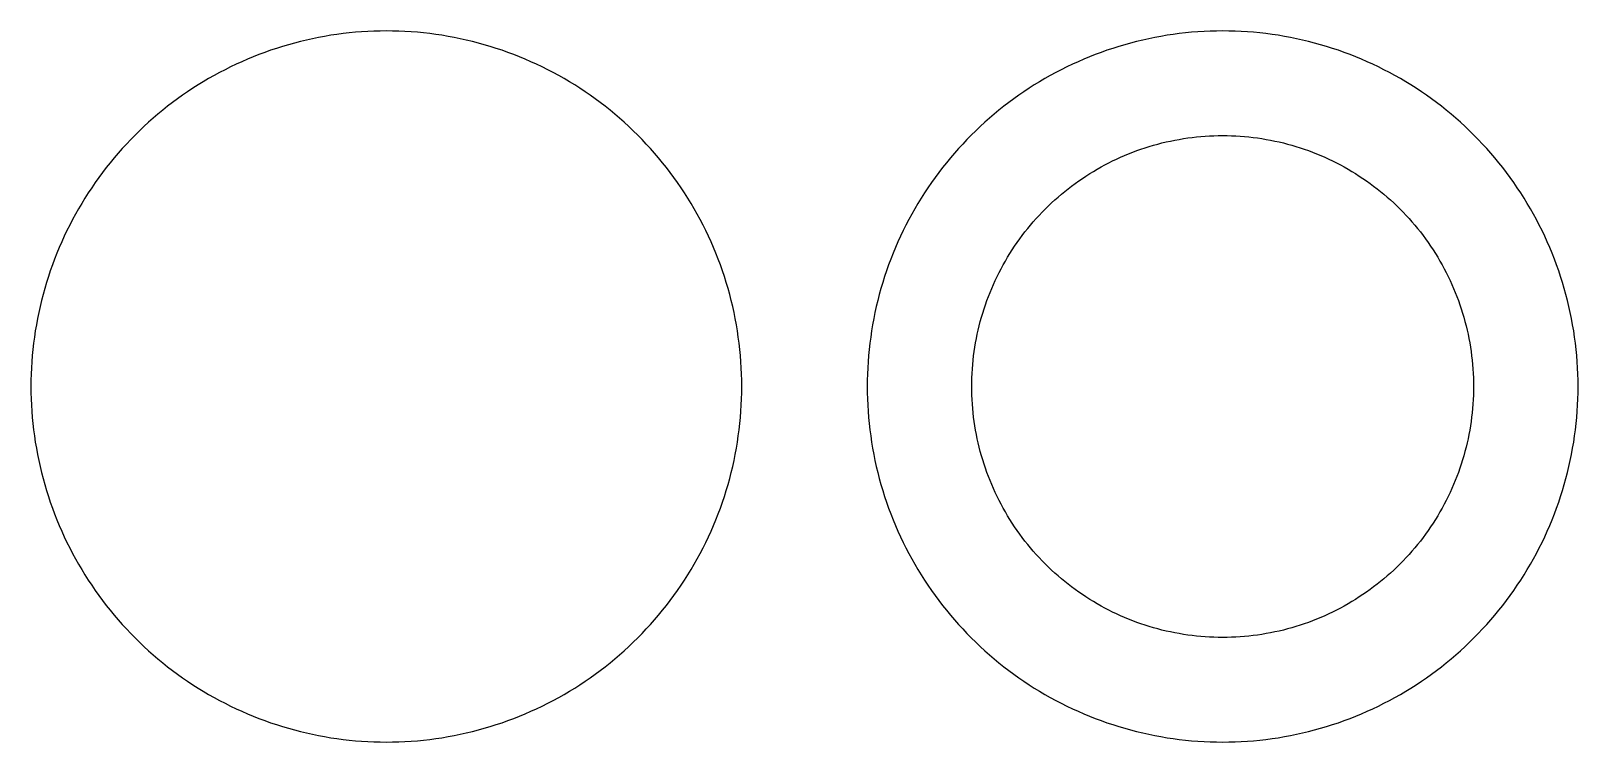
# Model space of a CAD drawing. Header units: metres. Extents: x -17 to 57, y -17 to 17.
import ezdxf

# ---------------------------------------------------------------- set-up
doc = ezdxf.new("R2010")
doc.units = ezdxf.units.M

msp = doc.modelspace()

# ---------------------------------------------------------------- linework, layer by layer
for p, q in [((-4.68582, 16.3414), (-4.97031, 16.2572)), ((-4.39992, 16.4207), (-4.68582, 16.3414)), ((-4.11267, 16.495), (-4.39992, 16.4207)), ((-3.82416, 16.5643), (-4.11267, 16.495)), ((-3.53448, 16.6285), (-3.82416, 16.5643)), ((-3.24374, 16.6877), (-3.53448, 16.6285)), ((-2.95201, 16.7417), (-3.24374, 16.6877)), ((-2.65938, 16.7907), (-2.95201, 16.7417)), ((-2.36594, 16.8345), (-2.65938, 16.7907)), ((-2.07178, 16.8733), (-2.36594, 16.8345)), ((-1.77698, 16.9069), (-2.07178, 16.8733)), ((-1.48164, 16.9353), (-1.77698, 16.9069)), ((-1.18585, 16.9586), (-1.48164, 16.9353)), ((-0.889709, 16.9767), (-1.18585, 16.9586)), ((-0.593277, 16.9896), (-0.889709, 16.9767)), ((-0.296677, 16.9974), (-0.593277, 16.9896)), ((0, 17), (-0.296677, 16.9974)), ((0.296677, 16.9974), (0, 17)), ((0.593277, 16.9896), (0.296677, 16.9974)), ((0.889709, 16.9767), (0.593277, 16.9896)), ((1.18585, 16.9586), (0.889709, 16.9767)), ((1.48164, 16.9353), (1.18585, 16.9586)), ((1.77698, 16.9069), (1.48164, 16.9353)), ((2.07178, 16.8733), (1.77698, 16.9069)), ((2.36594, 16.8345), (2.07178, 16.8733)), ((2.65938, 16.7907), (2.36594, 16.8345)), ((2.95201, 16.7417), (2.65938, 16.7907)), ((3.24374, 16.6877), (2.95201, 16.7417)), ((3.53448, 16.6285), (3.24374, 16.6877)), ((3.82416, 16.5643), (3.53448, 16.6285)), ((4.11267, 16.495), (3.82416, 16.5643)), ((4.39992, 16.4207), (4.11267, 16.495)), ((4.68582, 16.3414), (4.39992, 16.4207)), ((4.97031, 16.2572), (4.68582, 16.3414)), ((35.3142, 16.3414), (35.0297, 16.2572)), ((35.6001, 16.4207), (35.3142, 16.3414)), ((35.8873, 16.495), (35.6001, 16.4207)), ((36.1758, 16.5643), (35.8873, 16.495)), ((36.4655, 16.6285), (36.1758, 16.5643)), ((36.7563, 16.6877), (36.4655, 16.6285)), ((37.048, 16.7417), (36.7563, 16.6877)), ((37.3406, 16.7907), (37.048, 16.7417)), ((37.6341, 16.8345), (37.3406, 16.7907)), ((37.9282, 16.8733), (37.6341, 16.8345)), ((38.223, 16.9069), (37.9282, 16.8733)), ((38.5184, 16.9353), (38.223, 16.9069)), ((38.8141, 16.9586), (38.5184, 16.9353)), ((39.1103, 16.9767), (38.8141, 16.9586)), ((39.4067, 16.9896), (39.1103, 16.9767)), ((39.7033, 16.9974), (39.4067, 16.9896)), ((40, 17), (39.7033, 16.9974)), ((40.2967, 16.9974), (40, 17)), ((40.5933, 16.9896), (40.2967, 16.9974)), ((40.8897, 16.9767), (40.5933, 16.9896)), ((41.1859, 16.9586), (40.8897, 16.9767)), ((41.4816, 16.9353), (41.1859, 16.9586)), ((41.777, 16.9069), (41.4816, 16.9353)), ((42.0718, 16.8733), (41.777, 16.9069)), ((42.3659, 16.8345), (42.0718, 16.8733)), ((42.6594, 16.7907), (42.3659, 16.8345)), ((42.952, 16.7417), (42.6594, 16.7907)), ((43.2437, 16.6877), (42.952, 16.7417)), ((43.5345, 16.6285), (43.2437, 16.6877)), ((43.8242, 16.5643), (43.5345, 16.6285)), ((44.1127, 16.495), (43.8242, 16.5643)), ((44.3999, 16.4207), (44.1127, 16.495)), ((44.6858, 16.3414), (44.3999, 16.4207)), ((44.9703, 16.2572), (44.6858, 16.3414)), ((-6.64243, 15.6486), (-6.91452, 15.5303)), ((-6.3683, 15.7621), (-6.64243, 15.6486)), ((-6.09225, 15.8709), (-6.3683, 15.7621)), ((-5.81433, 15.9748), (-6.09225, 15.8709)), ((-5.53465, 16.0738), (-5.81433, 15.9748)), ((-5.25328, 16.168), (-5.53465, 16.0738)), ((-4.97031, 16.2572), (-5.25328, 16.168)), ((5.25328, 16.168), (4.97031, 16.2572)), ((5.53465, 16.0738), (5.25328, 16.168)), ((5.81433, 15.9748), (5.53465, 16.0738)), ((6.09225, 15.8709), (5.81433, 15.9748)), ((6.3683, 15.7621), (6.09225, 15.8709)), ((6.64243, 15.6486), (6.3683, 15.7621)), ((6.91452, 15.5303), (6.64243, 15.6486)), ((33.3576, 15.6486), (33.0855, 15.5303)), ((33.6317, 15.7621), (33.3576, 15.6486)), ((33.9077, 15.8709), (33.6317, 15.7621)), ((34.1857, 15.9748), (33.9077, 15.8709)), ((34.4653, 16.0738), (34.1857, 15.9748)), ((34.7467, 16.168), (34.4653, 16.0738)), ((35.0297, 16.2572), (34.7467, 16.168)), ((45.2533, 16.168), (44.9703, 16.2572)), ((45.5347, 16.0738), (45.2533, 16.168)), ((45.8143, 15.9748), (45.5347, 16.0738)), ((46.0923, 15.8709), (45.8143, 15.9748)), ((46.3683, 15.7621), (46.0923, 15.8709)), ((46.6424, 15.6486), (46.3683, 15.7621)), ((46.9145, 15.5303), (46.6424, 15.6486)), ((-8.24176, 14.8685), (-8.5, 14.7224)), ((-7.981, 15.0101), (-8.24176, 14.8685)), ((-7.71783, 15.1471), (-7.981, 15.0101)), ((-7.4523, 15.2795), (-7.71783, 15.1471)), ((-7.18451, 15.4072), (-7.4523, 15.2795)), ((-6.91452, 15.5303), (-7.18451, 15.4072)), ((7.18451, 15.4072), (6.91452, 15.5303)), ((7.4523, 15.2795), (7.18451, 15.4072)), ((7.71783, 15.1471), (7.4523, 15.2795)), ((7.981, 15.0101), (7.71783, 15.1471)), ((8.24176, 14.8685), (7.981, 15.0101)), ((8.5, 14.7224), (8.24176, 14.8685)), ((31.7582, 14.8685), (31.5, 14.7224)), ((32.019, 15.0101), (31.7582, 14.8685)), ((32.2822, 15.1471), (32.019, 15.0101)), ((32.5477, 15.2795), (32.2822, 15.1471)), ((32.8155, 15.4072), (32.5477, 15.2795)), ((33.0855, 15.5303), (32.8155, 15.4072)), ((47.1845, 15.4072), (46.9145, 15.5303)), ((47.4523, 15.2795), (47.1845, 15.4072)), ((47.7178, 15.1471), (47.4523, 15.2795)), ((47.981, 15.0101), (47.7178, 15.1471)), ((48.2418, 14.8685), (47.981, 15.0101)), ((48.5, 14.7224), (48.2418, 14.8685)), ((-9.50627, 14.0936), (-9.75079, 13.9256)), ((-9.25885, 14.2574), (-9.50627, 14.0936)), ((-9.00862, 14.4168), (-9.25885, 14.2574)), ((-8.75565, 14.5718), (-9.00862, 14.4168)), ((-8.5, 14.7224), (-8.75565, 14.5718)), ((8.75565, 14.5718), (8.5, 14.7224)), ((9.00862, 14.4168), (8.75565, 14.5718)), ((9.25885, 14.2574), (9.00862, 14.4168)), ((9.50627, 14.0936), (9.25885, 14.2574)), ((9.75079, 13.9256), (9.50627, 14.0936)), ((30.4937, 14.0936), (30.2492, 13.9256)), ((30.7411, 14.2574), (30.4937, 14.0936)), ((30.9914, 14.4168), (30.7411, 14.2574)), ((31.2444, 14.5718), (30.9914, 14.4168)), ((31.5, 14.7224), (31.2444, 14.5718)), ((48.7556, 14.5718), (48.5, 14.7224)), ((49.0086, 14.4168), (48.7556, 14.5718)), ((49.2589, 14.2574), (49.0086, 14.4168)), ((49.5063, 14.0936), (49.2589, 14.2574)), ((49.7508, 13.9256), (49.5063, 14.0936)), ((-10.4662, 13.3962), (-10.6984, 13.2115)), ((-10.2309, 13.5768), (-10.4662, 13.3962)), ((-9.99234, 13.7533), (-10.2309, 13.5768)), ((-9.75079, 13.9256), (-9.99234, 13.7533)), ((9.99234, 13.7533), (9.75079, 13.9256)), ((10.2309, 13.5768), (9.99234, 13.7533)), ((10.4662, 13.3962), (10.2309, 13.5768)), ((10.6984, 13.2115), (10.4662, 13.3962)), ((29.5338, 13.3962), (29.3016, 13.2115)), ((29.7691, 13.5768), (29.5338, 13.3962)), ((30.0077, 13.7533), (29.7691, 13.5768)), ((30.2492, 13.9256), (30.0077, 13.7533)), ((49.9923, 13.7533), (49.7508, 13.9256)), ((50.2309, 13.5768), (49.9923, 13.7533)), ((50.4662, 13.3962), (50.2309, 13.5768)), ((50.6984, 13.2115), (50.4662, 13.3962)), ((-11.3752, 12.6335), (-11.594, 12.433)), ((-11.153, 12.83), (-11.3752, 12.6335)), ((-10.9274, 13.0228), (-11.153, 12.83)), ((-10.6984, 13.2115), (-10.9274, 13.0228)), ((10.9274, 13.0228), (10.6984, 13.2115)), ((11.153, 12.83), (10.9274, 13.0228)), ((11.3752, 12.6335), (11.153, 12.83)), ((11.594, 12.433), (11.3752, 12.6335)), ((28.6248, 12.6335), (28.406, 12.433)), ((28.847, 12.83), (28.6248, 12.6335)), ((29.0726, 13.0228), (28.847, 12.83)), ((29.3016, 13.2115), (29.0726, 13.0228)), ((50.9274, 13.0228), (50.6984, 13.2115)), ((51.153, 12.83), (50.9274, 13.0228)), ((51.3752, 12.6335), (51.153, 12.83)), ((51.594, 12.433), (51.3752, 12.6335)), ((-12.0208, 12.0208), (-12.2288, 11.8092)), ((-11.8092, 12.2288), (-12.0208, 12.0208)), ((-11.594, 12.433), (-11.8092, 12.2288)), ((11.8092, 12.2288), (11.594, 12.433)), ((12.0208, 12.0208), (11.8092, 12.2288)), ((12.2288, 11.8092), (12.0208, 12.0208)), ((27.9792, 12.0208), (27.7712, 11.8092)), ((28.1908, 12.2288), (27.9792, 12.0208)), ((28.406, 12.433), (28.1908, 12.2288)), ((37.9162, 11.8177), (38.1228, 11.8522)), ((38.1228, 11.8522), (38.3299, 11.8832)), ((38.3299, 11.8832), (38.5376, 11.9106)), ((38.5376, 11.9106), (38.7457, 11.9342)), ((38.7457, 11.9342), (38.9541, 11.9543)), ((38.9541, 11.9543), (39.1629, 11.9708)), ((39.1629, 11.9708), (39.372, 11.9836)), ((39.372, 11.9836), (39.5812, 11.9927)), ((39.5812, 11.9927), (39.7906, 11.9982)), ((39.7906, 11.9982), (40, 12)), ((40, 12), (40.2094, 11.9982)), ((40.2094, 11.9982), (40.4188, 11.9927)), ((40.4188, 11.9927), (40.628, 11.9836)), ((40.628, 11.9836), (40.8371, 11.9708)), ((40.8371, 11.9708), (41.0459, 11.9543)), ((41.0459, 11.9543), (41.2543, 11.9342)), ((41.2543, 11.9342), (41.4624, 11.9106)), ((41.4624, 11.9106), (41.6701, 11.8832)), ((41.6701, 11.8832), (41.8772, 11.8522)), ((41.8772, 11.8522), (42.0838, 11.8177)), ((51.8092, 12.2288), (51.594, 12.433)), ((52.0208, 12.0208), (51.8092, 12.2288)), ((52.2288, 11.8092), (52.0208, 12.0208)), ((-12.83, 11.153), (-13.0228, 10.9274)), ((-12.6335, 11.3752), (-12.83, 11.153)), ((-12.433, 11.594), (-12.6335, 11.3752)), ((-12.2288, 11.8092), (-12.433, 11.594)), ((12.433, 11.594), (12.2288, 11.8092)), ((12.6335, 11.3752), (12.433, 11.594)), ((12.83, 11.153), (12.6335, 11.3752)), ((13.0228, 10.9274), (12.83, 11.153)), ((27.17, 11.153), (26.9772, 10.9274)), ((27.3665, 11.3752), (27.17, 11.153)), ((27.567, 11.594), (27.3665, 11.3752)), ((27.7712, 11.8092), (27.567, 11.594)), ((35.3112, 11.0461), (35.5047, 11.1262)), ((35.5047, 11.1262), (35.6996, 11.203)), ((35.6996, 11.203), (35.8958, 11.2763)), ((35.8958, 11.2763), (36.0932, 11.3462)), ((36.0932, 11.3462), (36.2918, 11.4127)), ((36.2918, 11.4127), (36.4915, 11.4756)), ((36.4915, 11.4756), (36.6924, 11.5351)), ((36.6924, 11.5351), (36.8942, 11.5911)), ((36.8942, 11.5911), (37.0969, 11.6435)), ((37.0969, 11.6435), (37.3006, 11.6924)), ((37.3006, 11.6924), (37.5051, 11.7378)), ((37.5051, 11.7378), (37.7103, 11.7795)), ((37.7103, 11.7795), (37.9162, 11.8177)), ((42.0838, 11.8177), (42.2897, 11.7795)), ((42.2897, 11.7795), (42.4949, 11.7378)), ((42.4949, 11.7378), (42.6994, 11.6924)), ((42.6994, 11.6924), (42.9031, 11.6435)), ((42.9031, 11.6435), (43.1058, 11.5911)), ((43.1058, 11.5911), (43.3076, 11.5351)), ((43.3076, 11.5351), (43.5085, 11.4756)), ((43.5085, 11.4756), (43.7082, 11.4127)), ((43.7082, 11.4127), (43.9068, 11.3462)), ((43.9068, 11.3462), (44.1042, 11.2763)), ((44.1042, 11.2763), (44.3004, 11.203)), ((44.3004, 11.203), (44.4953, 11.1262)), ((44.4953, 11.1262), (44.6888, 11.0461)), ((52.433, 11.594), (52.2288, 11.8092)), ((52.6335, 11.3752), (52.433, 11.594)), ((52.83, 11.153), (52.6335, 11.3752)), ((53.0228, 10.9274), (52.83, 11.153)), ((-13.3962, 10.4662), (-13.5768, 10.2309)), ((-13.2115, 10.6984), (-13.3962, 10.4662)), ((-13.0228, 10.9274), (-13.2115, 10.6984)), ((13.2115, 10.6984), (13.0228, 10.9274)), ((13.3962, 10.4662), (13.2115, 10.6984)), ((13.5768, 10.2309), (13.3962, 10.4662)), ((26.6038, 10.4662), (26.4232, 10.2309)), ((26.7885, 10.6984), (26.6038, 10.4662)), ((26.9772, 10.9274), (26.7885, 10.6984)), ((33.8195, 10.286), (34, 10.3923)), ((34, 10.3923), (34.1823, 10.4954)), ((34.1823, 10.4954), (34.3663, 10.5954)), ((34.3663, 10.5954), (34.5521, 10.6921)), ((34.5521, 10.6921), (34.7395, 10.7855)), ((34.7395, 10.7855), (34.9286, 10.8757)), ((34.9286, 10.8757), (35.1192, 10.9625)), ((35.1192, 10.9625), (35.3112, 11.0461)), ((44.6888, 11.0461), (44.8808, 10.9625)), ((44.8808, 10.9625), (45.0714, 10.8757)), ((45.0714, 10.8757), (45.2605, 10.7855)), ((45.2605, 10.7855), (45.4479, 10.6921)), ((45.4479, 10.6921), (45.6337, 10.5954)), ((45.6337, 10.5954), (45.8177, 10.4954)), ((45.8177, 10.4954), (46, 10.3923)), ((46, 10.3923), (46.1805, 10.286)), ((53.2115, 10.6984), (53.0228, 10.9274)), ((53.3962, 10.4662), (53.2115, 10.6984)), ((53.5768, 10.2309), (53.3962, 10.4662)), ((-13.9256, 9.75079), (-14.0936, 9.50627)), ((-13.7533, 9.99234), (-13.9256, 9.75079)), ((-13.5768, 10.2309), (-13.7533, 9.99234)), ((13.7533, 9.99234), (13.5768, 10.2309)), ((13.9256, 9.75079), (13.7533, 9.99234)), ((14.0936, 9.50627), (13.9256, 9.75079)), ((26.0744, 9.75079), (25.9064, 9.50627)), ((26.2467, 9.99234), (26.0744, 9.75079)), ((26.4232, 10.2309), (26.2467, 9.99234)), ((32.7782, 9.58362), (32.9466, 9.70819)), ((32.9466, 9.70819), (33.1171, 9.82982)), ((33.1171, 9.82982), (33.2897, 9.94844)), ((33.2897, 9.94844), (33.4643, 10.064)), ((33.4643, 10.064), (33.641, 10.1766)), ((33.641, 10.1766), (33.8195, 10.286)), ((46.1805, 10.286), (46.359, 10.1766)), ((46.359, 10.1766), (46.5357, 10.064)), ((46.5357, 10.064), (46.7103, 9.94844)), ((46.7103, 9.94844), (46.8829, 9.82982)), ((46.8829, 9.82982), (47.0534, 9.70819)), ((47.0534, 9.70819), (47.2218, 9.58362)), ((53.7533, 9.99234), (53.5768, 10.2309)), ((53.9256, 9.75079), (53.7533, 9.99234)), ((54.0936, 9.50627), (53.9256, 9.75079)), ((-14.4168, 9.00862), (-14.5718, 8.75565)), ((-14.2574, 9.25885), (-14.4168, 9.00862)), ((-14.0936, 9.50627), (-14.2574, 9.25885)), ((14.2574, 9.25885), (14.0936, 9.50627)), ((14.4168, 9.00862), (14.2574, 9.25885)), ((14.5718, 8.75565), (14.4168, 9.00862)), ((25.5832, 9.00862), (25.4282, 8.75565)), ((25.7426, 9.25885), (25.5832, 9.00862)), ((25.9064, 9.50627), (25.7426, 9.25885)), ((31.816, 8.77623), (31.9704, 8.91772)), ((31.9704, 8.91772), (32.1273, 9.0565)), ((32.1273, 9.0565), (32.2866, 9.19252)), ((32.2866, 9.19252), (32.4482, 9.32574)), ((32.4482, 9.32574), (32.6121, 9.45612)), ((32.6121, 9.45612), (32.7782, 9.58362)), ((47.2218, 9.58362), (47.3879, 9.45612)), ((47.3879, 9.45612), (47.5518, 9.32574)), ((47.5518, 9.32574), (47.7134, 9.19252)), ((47.7134, 9.19252), (47.8727, 9.0565)), ((47.8727, 9.0565), (48.0296, 8.91772)), ((48.0296, 8.91772), (48.184, 8.77623)), ((54.2574, 9.25885), (54.0936, 9.50627)), ((54.4168, 9.00862), (54.2574, 9.25885)), ((54.5718, 8.75565), (54.4168, 9.00862)), ((-14.8685, 8.24176), (-15.0101, 7.981)), ((-14.7224, 8.5), (-14.8685, 8.24176)), ((-14.5718, 8.75565), (-14.7224, 8.5)), ((14.7224, 8.5), (14.5718, 8.75565)), ((14.8685, 8.24176), (14.7224, 8.5)), ((15.0101, 7.981), (14.8685, 8.24176)), ((25.1315, 8.24176), (24.9899, 7.981)), ((25.2776, 8.5), (25.1315, 8.24176)), ((25.4282, 8.75565), (25.2776, 8.5)), ((31.0823, 8.02956), (31.2238, 8.18398)), ((31.2238, 8.18398), (31.3679, 8.33589)), ((31.3679, 8.33589), (31.5147, 8.48528)), ((31.5147, 8.48528), (31.6641, 8.63206)), ((31.6641, 8.63206), (31.816, 8.77623)), ((48.184, 8.77623), (48.3359, 8.63206)), ((48.3359, 8.63206), (48.4853, 8.48528)), ((48.4853, 8.48528), (48.6321, 8.33589)), ((48.6321, 8.33589), (48.7762, 8.18398)), ((48.7762, 8.18398), (48.9177, 8.02956)), ((54.7224, 8.5), (54.5718, 8.75565)), ((54.8685, 8.24176), (54.7224, 8.5)), ((55.0101, 7.981), (54.8685, 8.24176)), ((-15.2795, 7.4523), (-15.4072, 7.18451)), ((-15.1471, 7.71783), (-15.2795, 7.4523)), ((-15.0101, 7.981), (-15.1471, 7.71783)), ((15.1471, 7.71783), (15.0101, 7.981)), ((15.2795, 7.4523), (15.1471, 7.71783)), ((15.4072, 7.18451), (15.2795, 7.4523)), ((24.7205, 7.4523), (24.5928, 7.18451)), ((24.8529, 7.71783), (24.7205, 7.4523)), ((24.9899, 7.981), (24.8529, 7.71783)), ((30.5439, 7.38792), (30.6743, 7.55183)), ((30.6743, 7.55183), (30.8075, 7.71344)), ((30.8075, 7.71344), (30.9435, 7.8727)), ((30.9435, 7.8727), (31.0823, 8.02956)), ((48.9177, 8.02956), (49.0565, 7.8727)), ((49.0565, 7.8727), (49.1925, 7.71344)), ((49.1925, 7.71344), (49.3257, 7.55183)), ((49.3257, 7.55183), (49.4561, 7.38792)), ((55.1471, 7.71783), (55.0101, 7.981)), ((55.2795, 7.4523), (55.1471, 7.71783)), ((55.4072, 7.18451), (55.2795, 7.4523)), ((-15.5303, 6.91452), (-15.6486, 6.64243)), ((-15.4072, 7.18451), (-15.5303, 6.91452)), ((15.5303, 6.91452), (15.4072, 7.18451)), ((15.6486, 6.64243), (15.5303, 6.91452)), ((24.4697, 6.91452), (24.3514, 6.64243)), ((24.5928, 7.18451), (24.4697, 6.91452)), ((29.936, 6.53566), (30.0516, 6.71031)), ((30.0516, 6.71031), (30.1702, 6.8829)), ((30.1702, 6.8829), (30.2918, 7.05342)), ((30.2918, 7.05342), (30.4164, 7.22177)), ((30.4164, 7.22177), (30.5439, 7.38792)), ((49.4561, 7.38792), (49.5836, 7.22177)), ((49.5836, 7.22177), (49.7082, 7.05342)), ((49.7082, 7.05342), (49.8298, 6.8829)), ((49.8298, 6.8829), (49.9484, 6.71031)), ((49.9484, 6.71031), (50.064, 6.53566)), ((55.5303, 6.91452), (55.4072, 7.18451)), ((55.6486, 6.64243), (55.5303, 6.91452)), ((-15.8709, 6.09225), (-15.9748, 5.81433)), ((-15.7621, 6.3683), (-15.8709, 6.09225)), ((-15.6486, 6.64243), (-15.7621, 6.3683)), ((15.7621, 6.3683), (15.6486, 6.64243)), ((15.8709, 6.09225), (15.7621, 6.3683)), ((15.9748, 5.81433), (15.8709, 6.09225)), ((24.1291, 6.09225), (24.0252, 5.81433)), ((24.2379, 6.3683), (24.1291, 6.09225)), ((24.3514, 6.64243), (24.2379, 6.3683)), ((29.5046, 5.8177), (29.6077, 6)), ((29.6077, 6), (29.714, 6.18045)), ((29.714, 6.18045), (29.8234, 6.35902)), ((29.8234, 6.35902), (29.936, 6.53566)), ((50.064, 6.53566), (50.1766, 6.35902)), ((50.1766, 6.35902), (50.286, 6.18045)), ((50.286, 6.18045), (50.3923, 6)), ((50.3923, 6), (50.4954, 5.8177)), ((55.7621, 6.3683), (55.6486, 6.64243)), ((55.8709, 6.09225), (55.7621, 6.3683)), ((55.9748, 5.81433), (55.8709, 6.09225)), ((-16.168, 5.25328), (-16.2572, 4.97031)), ((-16.0738, 5.53465), (-16.168, 5.25328)), ((-15.9748, 5.81433), (-16.0738, 5.53465)), ((16.0738, 5.53465), (15.9748, 5.81433)), ((16.168, 5.25328), (16.0738, 5.53465)), ((16.2572, 4.97031), (16.168, 5.25328)), ((23.832, 5.25328), (23.7428, 4.97031)), ((23.9262, 5.53465), (23.832, 5.25328)), ((24.0252, 5.81433), (23.9262, 5.53465)), ((29.1243, 5.07141), (29.2145, 5.26045)), ((29.2145, 5.26045), (29.3079, 5.44788)), ((29.3079, 5.44788), (29.4046, 5.63365)), ((29.4046, 5.63365), (29.5046, 5.8177)), ((50.4954, 5.8177), (50.5954, 5.63365)), ((50.5954, 5.63365), (50.6921, 5.44788)), ((50.6921, 5.44788), (50.7855, 5.26045)), ((50.7855, 5.26045), (50.8757, 5.07141)), ((56.0738, 5.53465), (55.9748, 5.81433)), ((56.168, 5.25328), (56.0738, 5.53465)), ((56.2572, 4.97031), (56.168, 5.25328)), ((-16.3414, 4.68582), (-16.4207, 4.39992)), ((-16.2572, 4.97031), (-16.3414, 4.68582)), ((16.3414, 4.68582), (16.2572, 4.97031)), ((16.4207, 4.39992), (16.3414, 4.68582)), ((23.6586, 4.68582), (23.5793, 4.39992)), ((23.7428, 4.97031), (23.6586, 4.68582)), ((28.797, 4.30042), (28.8738, 4.49527)), ((28.8738, 4.49527), (28.9539, 4.68877)), ((28.9539, 4.68877), (29.0375, 4.88083)), ((29.0375, 4.88083), (29.1243, 5.07141)), ((50.8757, 5.07141), (50.9625, 4.88083)), ((50.9625, 4.88083), (51.0461, 4.68877)), ((51.0461, 4.68877), (51.1262, 4.49527)), ((51.1262, 4.49527), (51.203, 4.30042)), ((56.3414, 4.68582), (56.2572, 4.97031)), ((56.4207, 4.39992), (56.3414, 4.68582)), ((-16.5643, 3.82416), (-16.6285, 3.53448)), ((-16.495, 4.11267), (-16.5643, 3.82416)), ((-16.4207, 4.39992), (-16.495, 4.11267)), ((16.495, 4.11267), (16.4207, 4.39992)), ((16.5643, 3.82416), (16.495, 4.11267)), ((16.6285, 3.53448), (16.5643, 3.82416)), ((23.4357, 3.82416), (23.3715, 3.53448)), ((23.505, 4.11267), (23.4357, 3.82416)), ((23.5793, 4.39992), (23.505, 4.11267)), ((28.5244, 3.50845), (28.5873, 3.70819)), ((28.5873, 3.70819), (28.6538, 3.90681)), ((28.6538, 3.90681), (28.7237, 4.10423)), ((28.7237, 4.10423), (28.797, 4.30042)), ((51.203, 4.30042), (51.2763, 4.10423)), ((51.2763, 4.10423), (51.3462, 3.90681)), ((51.3462, 3.90681), (51.4127, 3.70819)), ((51.4127, 3.70819), (51.4756, 3.50845)), ((56.495, 4.11267), (56.4207, 4.39992)), ((56.5643, 3.82416), (56.495, 4.11267)), ((56.6285, 3.53448), (56.5643, 3.82416)), ((-16.6877, 3.24374), (-16.7417, 2.95201)), ((-16.6285, 3.53448), (-16.6877, 3.24374)), ((16.6877, 3.24374), (16.6285, 3.53448)), ((16.7417, 2.95201), (16.6877, 3.24374)), ((23.3123, 3.24374), (23.2583, 2.95201)), ((23.3715, 3.53448), (23.3123, 3.24374)), ((28.3565, 2.90306), (28.4089, 3.10582)), ((28.4089, 3.10582), (28.4649, 3.30765)), ((28.4649, 3.30765), (28.5244, 3.50845)), ((51.4756, 3.50845), (51.5351, 3.30765)), ((51.5351, 3.30765), (51.5911, 3.10582)), ((51.5911, 3.10582), (51.6435, 2.90306)), ((56.6877, 3.24374), (56.6285, 3.53448)), ((56.7417, 2.95201), (56.6877, 3.24374)), ((-16.8345, 2.36594), (-16.8733, 2.07178)), ((-16.7907, 2.65938), (-16.8345, 2.36594)), ((-16.7417, 2.95201), (-16.7907, 2.65938)), ((16.7907, 2.65938), (16.7417, 2.95201)), ((16.8345, 2.36594), (16.7907, 2.65938)), ((16.8733, 2.07178), (16.8345, 2.36594)), ((23.1655, 2.36594), (23.1267, 2.07178)), ((23.2093, 2.65938), (23.1655, 2.36594)), ((23.2583, 2.95201), (23.2093, 2.65938)), ((28.1823, 2.08377), (28.2205, 2.2897)), ((28.2205, 2.2897), (28.2622, 2.49493)), ((28.2622, 2.49493), (28.3076, 2.6994)), ((28.3076, 2.6994), (28.3565, 2.90306)), ((51.6435, 2.90306), (51.6924, 2.6994)), ((51.6924, 2.6994), (51.7378, 2.49493)), ((51.7378, 2.49493), (51.7795, 2.2897)), ((51.7795, 2.2897), (51.8177, 2.08377)), ((56.7907, 2.65938), (56.7417, 2.95201)), ((56.8345, 2.36594), (56.7907, 2.65938)), ((56.8733, 2.07178), (56.8345, 2.36594)), ((-16.9353, 1.48164), (-16.9586, 1.18585)), ((-16.9069, 1.77698), (-16.9353, 1.48164)), ((-16.8733, 2.07178), (-16.9069, 1.77698)), ((16.9069, 1.77698), (16.8733, 2.07178)), ((16.9353, 1.48164), (16.9069, 1.77698)), ((16.9586, 1.18585), (16.9353, 1.48164)), ((23.0647, 1.48164), (23.0414, 1.18585)), ((23.0931, 1.77698), (23.0647, 1.48164)), ((23.1267, 2.07178), (23.0931, 1.77698)), ((28.0894, 1.46242), (28.1168, 1.67007)), ((28.1168, 1.67007), (28.1478, 1.87721)), ((28.1478, 1.87721), (28.1823, 2.08377)), ((51.8177, 2.08377), (51.8522, 1.87721)), ((51.8522, 1.87721), (51.8832, 1.67007)), ((51.8832, 1.67007), (51.9106, 1.46242)), ((56.9069, 1.77698), (56.8733, 2.07178)), ((56.9353, 1.48164), (56.9069, 1.77698)), ((56.9586, 1.18585), (56.9353, 1.48164)), ((-16.9767, 0.889709), (-16.9896, 0.593277)), ((-16.9586, 1.18585), (-16.9767, 0.889709)), ((16.9767, 0.889709), (16.9586, 1.18585)), ((16.9896, 0.593277), (16.9767, 0.889709)), ((23.0233, 0.889709), (23.0104, 0.593277)), ((23.0414, 1.18585), (23.0233, 0.889709)), ((28.0164, 0.628021), (28.0292, 0.837067)), ((28.0292, 0.837067), (28.0457, 1.04587)), ((28.0457, 1.04587), (28.0658, 1.25433)), ((28.0658, 1.25433), (28.0894, 1.46242)), ((51.9106, 1.46242), (51.9342, 1.25433)), ((51.9342, 1.25433), (51.9543, 1.04587)), ((51.9543, 1.04587), (51.9708, 0.837067)), ((51.9708, 0.837067), (51.9836, 0.628021)), ((56.9767, 0.889709), (56.9586, 1.18585)), ((56.9896, 0.593277), (56.9767, 0.889709)), ((-16.9974, 0.296677), (-17, 0)), ((-17, 0), (-16.9974, -0.296677)), ((-16.9896, 0.593277), (-16.9974, 0.296677)), ((16.9974, 0.296677), (16.9896, 0.593277)), ((17, 0), (16.9974, 0.296677)), ((16.9974, -0.296677), (17, 0)), ((23.0026, 0.296677), (23, 0)), ((23, 0), (23.0026, -0.296677)), ((23.0104, 0.593277), (23.0026, 0.296677)), ((28, 0), (28.0018, 0.209427)), ((28.0018, -0.209427), (28, 0)), ((28.0018, 0.209427), (28.0073, 0.418793)), ((28.0073, 0.418793), (28.0164, 0.628021)), ((51.9836, 0.628021), (51.9927, 0.418793)), ((51.9927, 0.418793), (51.9982, 0.209427)), ((51.9982, 0.209427), (52, 0)), ((52, 0), (51.9982, -0.209427)), ((56.9974, 0.296677), (56.9896, 0.593277)), ((57, 0), (56.9974, 0.296677)), ((56.9974, -0.296677), (57, 0)), ((-16.9974, -0.296677), (-16.9896, -0.593277)), ((-16.9896, -0.593277), (-16.9767, -0.889709)), ((16.9767, -0.889709), (16.9896, -0.593277)), ((16.9896, -0.593277), (16.9974, -0.296677)), ((23.0026, -0.296677), (23.0104, -0.593277)), ((23.0104, -0.593277), (23.0233, -0.889709)), ((28.0073, -0.418793), (28.0018, -0.209427)), ((28.0164, -0.628021), (28.0073, -0.418793)), ((28.0292, -0.837067), (28.0164, -0.628021)), ((51.9836, -0.628021), (51.9708, -0.837067)), ((51.9927, -0.418793), (51.9836, -0.628021)), ((51.9982, -0.209427), (51.9927, -0.418793)), ((56.9767, -0.889709), (56.9896, -0.593277)), ((56.9896, -0.593277), (56.9974, -0.296677)), ((-16.9767, -0.889709), (-16.9586, -1.18585)), ((-16.9586, -1.18585), (-16.9353, -1.48164)), ((16.9353, -1.48164), (16.9586, -1.18585)), ((16.9586, -1.18585), (16.9767, -0.889709)), ((23.0233, -0.889709), (23.0414, -1.18585)), ((23.0414, -1.18585), (23.0647, -1.48164)), ((28.0457, -1.04587), (28.0292, -0.837067)), ((28.0658, -1.25433), (28.0457, -1.04587)), ((28.0894, -1.46242), (28.0658, -1.25433)), ((28.1168, -1.67007), (28.0894, -1.46242)), ((51.9106, -1.46242), (51.8832, -1.67007)), ((51.9342, -1.25433), (51.9106, -1.46242)), ((51.9543, -1.04587), (51.9342, -1.25433)), ((51.9708, -0.837067), (51.9543, -1.04587)), ((56.9353, -1.48164), (56.9586, -1.18585)), ((56.9586, -1.18585), (56.9767, -0.889709)), ((-16.9353, -1.48164), (-16.9069, -1.77698)), ((-16.9069, -1.77698), (-16.8733, -2.07178)), ((-16.8733, -2.07178), (-16.8345, -2.36594)), ((16.8345, -2.36594), (16.8733, -2.07178)), ((16.8733, -2.07178), (16.9069, -1.77698)), ((16.9069, -1.77698), (16.9353, -1.48164)), ((23.0647, -1.48164), (23.0931, -1.77698)), ((23.0931, -1.77698), (23.1267, -2.07178)), ((23.1267, -2.07178), (23.1655, -2.36594)), ((28.1478, -1.87721), (28.1168, -1.67007)), ((28.1823, -2.08377), (28.1478, -1.87721)), ((28.2205, -2.2897), (28.1823, -2.08377)), ((51.8177, -2.08377), (51.7795, -2.2897)), ((51.8522, -1.87721), (51.8177, -2.08377)), ((51.8832, -1.67007), (51.8522, -1.87721)), ((56.8345, -2.36594), (56.8733, -2.07178)), ((56.8733, -2.07178), (56.9069, -1.77698)), ((56.9069, -1.77698), (56.9353, -1.48164)), ((-16.8345, -2.36594), (-16.7907, -2.65938)), ((-16.7907, -2.65938), (-16.7417, -2.95201)), ((-16.7417, -2.95201), (-16.6877, -3.24374)), ((16.6877, -3.24374), (16.7417, -2.95201)), ((16.7417, -2.95201), (16.7907, -2.65938)), ((16.7907, -2.65938), (16.8345, -2.36594)), ((23.1655, -2.36594), (23.2093, -2.65938)), ((23.2093, -2.65938), (23.2583, -2.95201)), ((23.2583, -2.95201), (23.3123, -3.24374)), ((28.2622, -2.49493), (28.2205, -2.2897)), ((28.3076, -2.6994), (28.2622, -2.49493)), ((28.3565, -2.90306), (28.3076, -2.6994)), ((28.4089, -3.10582), (28.3565, -2.90306)), ((51.6435, -2.90306), (51.5911, -3.10582)), ((51.6924, -2.6994), (51.6435, -2.90306)), ((51.7378, -2.49493), (51.6924, -2.6994)), ((51.7795, -2.2897), (51.7378, -2.49493)), ((56.6877, -3.24374), (56.7417, -2.95201)), ((56.7417, -2.95201), (56.7907, -2.65938)), ((56.7907, -2.65938), (56.8345, -2.36594)), ((-16.6877, -3.24374), (-16.6285, -3.53448)), ((-16.6285, -3.53448), (-16.5643, -3.82416)), ((16.5643, -3.82416), (16.6285, -3.53448)), ((16.6285, -3.53448), (16.6877, -3.24374)), ((23.3123, -3.24374), (23.3715, -3.53448)), ((23.3715, -3.53448), (23.4357, -3.82416)), ((28.4649, -3.30765), (28.4089, -3.10582)), ((28.5244, -3.50845), (28.4649, -3.30765)), ((28.5873, -3.70819), (28.5244, -3.50845)), ((51.4756, -3.50845), (51.4127, -3.70819)), ((51.5351, -3.30765), (51.4756, -3.50845)), ((51.5911, -3.10582), (51.5351, -3.30765)), ((56.5643, -3.82416), (56.6285, -3.53448)), ((56.6285, -3.53448), (56.6877, -3.24374)), ((-16.5643, -3.82416), (-16.495, -4.11267)), ((-16.495, -4.11267), (-16.4207, -4.39992)), ((-16.4207, -4.39992), (-16.3414, -4.68582)), ((16.3414, -4.68582), (16.4207, -4.39992)), ((16.4207, -4.39992), (16.495, -4.11267)), ((16.495, -4.11267), (16.5643, -3.82416)), ((23.4357, -3.82416), (23.505, -4.11267)), ((23.505, -4.11267), (23.5793, -4.39992)), ((23.5793, -4.39992), (23.6586, -4.68582)), ((28.6538, -3.90681), (28.5873, -3.70819)), ((28.7237, -4.10423), (28.6538, -3.90681)), ((28.797, -4.30042), (28.7237, -4.10423)), ((28.8738, -4.49527), (28.797, -4.30042)), ((51.203, -4.30042), (51.1262, -4.49527)), ((51.2763, -4.10423), (51.203, -4.30042)), ((51.3462, -3.90681), (51.2763, -4.10423)), ((51.4127, -3.70819), (51.3462, -3.90681)), ((56.3414, -4.68582), (56.4207, -4.39992)), ((56.4207, -4.39992), (56.495, -4.11267)), ((56.495, -4.11267), (56.5643, -3.82416)), ((-16.3414, -4.68582), (-16.2572, -4.97031)), ((-16.2572, -4.97031), (-16.168, -5.25328)), ((16.168, -5.25328), (16.2572, -4.97031)), ((16.2572, -4.97031), (16.3414, -4.68582)), ((23.6586, -4.68582), (23.7428, -4.97031)), ((23.7428, -4.97031), (23.832, -5.25328)), ((28.9539, -4.68877), (28.8738, -4.49527)), ((29.0375, -4.88083), (28.9539, -4.68877)), ((29.1243, -5.07141), (29.0375, -4.88083)), ((29.2145, -5.26045), (29.1243, -5.07141)), ((50.8757, -5.07141), (50.7855, -5.26045)), ((50.9625, -4.88083), (50.8757, -5.07141)), ((51.0461, -4.68877), (50.9625, -4.88083)), ((51.1262, -4.49527), (51.0461, -4.68877)), ((56.168, -5.25328), (56.2572, -4.97031)), ((56.2572, -4.97031), (56.3414, -4.68582)), ((-16.168, -5.25328), (-16.0738, -5.53465)), ((-16.0738, -5.53465), (-15.9748, -5.81433)), ((-15.9748, -5.81433), (-15.8709, -6.09225)), ((15.8709, -6.09225), (15.9748, -5.81433)), ((15.9748, -5.81433), (16.0738, -5.53465)), ((16.0738, -5.53465), (16.168, -5.25328)), ((23.832, -5.25328), (23.9262, -5.53465)), ((23.9262, -5.53465), (24.0252, -5.81433)), ((24.0252, -5.81433), (24.1291, -6.09225)), ((29.3079, -5.44788), (29.2145, -5.26045)), ((29.4046, -5.63365), (29.3079, -5.44788)), ((29.5046, -5.8177), (29.4046, -5.63365)), ((29.6077, -6), (29.5046, -5.8177)), ((50.4954, -5.8177), (50.3923, -6)), ((50.5954, -5.63365), (50.4954, -5.8177)), ((50.6921, -5.44788), (50.5954, -5.63365)), ((50.7855, -5.26045), (50.6921, -5.44788)), ((55.8709, -6.09225), (55.9748, -5.81433)), ((55.9748, -5.81433), (56.0738, -5.53465)), ((56.0738, -5.53465), (56.168, -5.25328)), ((-15.8709, -6.09225), (-15.7621, -6.3683)), ((-15.7621, -6.3683), (-15.6486, -6.64243)), ((-15.6486, -6.64243), (-15.5303, -6.91452)), ((15.5303, -6.91452), (15.6486, -6.64243)), ((15.6486, -6.64243), (15.7621, -6.3683)), ((15.7621, -6.3683), (15.8709, -6.09225)), ((24.1291, -6.09225), (24.2379, -6.3683)), ((24.2379, -6.3683), (24.3514, -6.64243)), ((24.3514, -6.64243), (24.4697, -6.91452)), ((29.714, -6.18045), (29.6077, -6)), ((29.8234, -6.35902), (29.714, -6.18045)), ((29.936, -6.53566), (29.8234, -6.35902)), ((30.0516, -6.71031), (29.936, -6.53566)), ((50.064, -6.53566), (49.9484, -6.71031)), ((50.1766, -6.35902), (50.064, -6.53566)), ((50.286, -6.18045), (50.1766, -6.35902)), ((50.3923, -6), (50.286, -6.18045)), ((55.5303, -6.91452), (55.6486, -6.64243)), ((55.6486, -6.64243), (55.7621, -6.3683)), ((55.7621, -6.3683), (55.8709, -6.09225)), ((-15.5303, -6.91452), (-15.4072, -7.18451)), ((-15.4072, -7.18451), (-15.2795, -7.4523)), ((15.2795, -7.4523), (15.4072, -7.18451)), ((15.4072, -7.18451), (15.5303, -6.91452)), ((24.4697, -6.91452), (24.5928, -7.18451)), ((24.5928, -7.18451), (24.7205, -7.4523)), ((30.1702, -6.8829), (30.0516, -6.71031)), ((30.2918, -7.05342), (30.1702, -6.8829)), ((30.4164, -7.22177), (30.2918, -7.05342)), ((30.5439, -7.38792), (30.4164, -7.22177)), ((30.6743, -7.55183), (30.5439, -7.38792)), ((49.4561, -7.38792), (49.3257, -7.55183)), ((49.5836, -7.22177), (49.4561, -7.38792)), ((49.7082, -7.05342), (49.5836, -7.22177)), ((49.8298, -6.8829), (49.7082, -7.05342)), ((49.9484, -6.71031), (49.8298, -6.8829)), ((55.2795, -7.4523), (55.4072, -7.18451)), ((55.4072, -7.18451), (55.5303, -6.91452)), ((-15.2795, -7.4523), (-15.1471, -7.71783)), ((-15.1471, -7.71783), (-15.0101, -7.981)), ((-15.0101, -7.981), (-14.8685, -8.24176)), ((14.8685, -8.24176), (15.0101, -7.981)), ((15.0101, -7.981), (15.1471, -7.71783)), ((15.1471, -7.71783), (15.2795, -7.4523)), ((24.7205, -7.4523), (24.8529, -7.71783)), ((24.8529, -7.71783), (24.9899, -7.981)), ((24.9899, -7.981), (25.1315, -8.24176)), ((30.8075, -7.71344), (30.6743, -7.55183)), ((30.9435, -7.8727), (30.8075, -7.71344)), ((31.0823, -8.02956), (30.9435, -7.8727)), ((31.2238, -8.18398), (31.0823, -8.02956)), ((48.9177, -8.02956), (48.7762, -8.18398)), ((49.0565, -7.8727), (48.9177, -8.02956)), ((49.1925, -7.71344), (49.0565, -7.8727)), ((49.3257, -7.55183), (49.1925, -7.71344)), ((54.8685, -8.24176), (55.0101, -7.981)), ((55.0101, -7.981), (55.1471, -7.71783)), ((55.1471, -7.71783), (55.2795, -7.4523)), ((-14.8685, -8.24176), (-14.7224, -8.5)), ((-14.7224, -8.5), (-14.5718, -8.75565)), ((-14.5718, -8.75565), (-14.4168, -9.00862)), ((14.4168, -9.00862), (14.5718, -8.75565)), ((14.5718, -8.75565), (14.7224, -8.5)), ((14.7224, -8.5), (14.8685, -8.24176)), ((25.1315, -8.24176), (25.2776, -8.5)), ((25.2776, -8.5), (25.4282, -8.75565)), ((25.4282, -8.75565), (25.5832, -9.00862)), ((31.3679, -8.33589), (31.2238, -8.18398)), ((31.5147, -8.48528), (31.3679, -8.33589)), ((31.6641, -8.63206), (31.5147, -8.48528)), ((31.816, -8.77623), (31.6641, -8.63206)), ((31.9704, -8.91772), (31.816, -8.77623)), ((48.184, -8.77623), (48.0296, -8.91772)), ((48.3359, -8.63206), (48.184, -8.77623)), ((48.4853, -8.48528), (48.3359, -8.63206)), ((48.6321, -8.33589), (48.4853, -8.48528)), ((48.7762, -8.18398), (48.6321, -8.33589)), ((54.4168, -9.00862), (54.5718, -8.75565)), ((54.5718, -8.75565), (54.7224, -8.5)), ((54.7224, -8.5), (54.8685, -8.24176)), ((-14.4168, -9.00862), (-14.2574, -9.25885)), ((-14.2574, -9.25885), (-14.0936, -9.50627)), ((-14.0936, -9.50627), (-13.9256, -9.75079)), ((13.9256, -9.75079), (14.0936, -9.50627)), ((14.0936, -9.50627), (14.2574, -9.25885)), ((14.2574, -9.25885), (14.4168, -9.00862)), ((25.5832, -9.00862), (25.7426, -9.25885)), ((25.7426, -9.25885), (25.9064, -9.50627)), ((25.9064, -9.50627), (26.0744, -9.75079)), ((32.1273, -9.0565), (31.9704, -8.91772)), ((32.2866, -9.19252), (32.1273, -9.0565)), ((32.4482, -9.32574), (32.2866, -9.19252)), ((32.6121, -9.45612), (32.4482, -9.32574)), ((32.7782, -9.58362), (32.6121, -9.45612)), ((32.9466, -9.70819), (32.7782, -9.58362)), ((47.2218, -9.58362), (47.0534, -9.70819)), ((47.3879, -9.45612), (47.2218, -9.58362)), ((47.5518, -9.32574), (47.3879, -9.45612)), ((47.7134, -9.19252), (47.5518, -9.32574)), ((47.8727, -9.0565), (47.7134, -9.19252)), ((48.0296, -8.91772), (47.8727, -9.0565)), ((53.9256, -9.75079), (54.0936, -9.50627)), ((54.0936, -9.50627), (54.2574, -9.25885)), ((54.2574, -9.25885), (54.4168, -9.00862)), ((-13.9256, -9.75079), (-13.7533, -9.99234)), ((-13.7533, -9.99234), (-13.5768, -10.2309)), ((-13.5768, -10.2309), (-13.3962, -10.4662)), ((13.3962, -10.4662), (13.5768, -10.2309)), ((13.5768, -10.2309), (13.7533, -9.99234)), ((13.7533, -9.99234), (13.9256, -9.75079)), ((26.0744, -9.75079), (26.2467, -9.99234)), ((26.2467, -9.99234), (26.4232, -10.2309)), ((26.4232, -10.2309), (26.6038, -10.4662)), ((33.1171, -9.82982), (32.9466, -9.70819)), ((33.2897, -9.94844), (33.1171, -9.82982)), ((33.4643, -10.064), (33.2897, -9.94844)), ((33.641, -10.1766), (33.4643, -10.064)), ((33.8195, -10.286), (33.641, -10.1766)), ((34, -10.3923), (33.8195, -10.286)), ((46.1805, -10.286), (46, -10.3923)), ((46.359, -10.1766), (46.1805, -10.286)), ((46.5357, -10.064), (46.359, -10.1766)), ((46.7103, -9.94844), (46.5357, -10.064)), ((46.8829, -9.82982), (46.7103, -9.94844)), ((47.0534, -9.70819), (46.8829, -9.82982)), ((53.3962, -10.4662), (53.5768, -10.2309)), ((53.5768, -10.2309), (53.7533, -9.99234)), ((53.7533, -9.99234), (53.9256, -9.75079)), ((-13.3962, -10.4662), (-13.2115, -10.6984)), ((-13.2115, -10.6984), (-13.0228, -10.9274)), ((-13.0228, -10.9274), (-12.83, -11.153)), ((12.83, -11.153), (13.0228, -10.9274)), ((13.0228, -10.9274), (13.2115, -10.6984)), ((13.2115, -10.6984), (13.3962, -10.4662)), ((26.6038, -10.4662), (26.7885, -10.6984)), ((26.7885, -10.6984), (26.9772, -10.9274)), ((26.9772, -10.9274), (27.17, -11.153)), ((34.1823, -10.4954), (34, -10.3923)), ((34.3663, -10.5954), (34.1823, -10.4954)), ((34.5521, -10.6921), (34.3663, -10.5954)), ((34.7395, -10.7855), (34.5521, -10.6921)), ((34.9286, -10.8757), (34.7395, -10.7855)), ((35.1192, -10.9625), (34.9286, -10.8757)), ((35.3112, -11.0461), (35.1192, -10.9625)), ((35.5047, -11.1262), (35.3112, -11.0461)), ((44.6888, -11.0461), (44.4953, -11.1262)), ((44.8808, -10.9625), (44.6888, -11.0461)), ((45.0714, -10.8757), (44.8808, -10.9625)), ((45.2605, -10.7855), (45.0714, -10.8757)), ((45.4479, -10.6921), (45.2605, -10.7855)), ((45.6337, -10.5954), (45.4479, -10.6921)), ((45.8177, -10.4954), (45.6337, -10.5954)), ((46, -10.3923), (45.8177, -10.4954)), ((52.83, -11.153), (53.0228, -10.9274)), ((53.0228, -10.9274), (53.2115, -10.6984)), ((53.2115, -10.6984), (53.3962, -10.4662)), ((-12.83, -11.153), (-12.6335, -11.3752)), ((-12.6335, -11.3752), (-12.433, -11.594)), ((-12.433, -11.594), (-12.2288, -11.8092)), ((-12.2288, -11.8092), (-12.0208, -12.0208)), ((12.0208, -12.0208), (12.2288, -11.8092)), ((12.2288, -11.8092), (12.433, -11.594)), ((12.433, -11.594), (12.6335, -11.3752)), ((12.6335, -11.3752), (12.83, -11.153)), ((27.17, -11.153), (27.3665, -11.3752)), ((27.3665, -11.3752), (27.567, -11.594)), ((27.567, -11.594), (27.7712, -11.8092)), ((27.7712, -11.8092), (27.9792, -12.0208)), ((35.6996, -11.203), (35.5047, -11.1262)), ((35.8958, -11.2763), (35.6996, -11.203)), ((36.0932, -11.3462), (35.8958, -11.2763)), ((36.2918, -11.4127), (36.0932, -11.3462)), ((36.4915, -11.4756), (36.2918, -11.4127)), ((36.6924, -11.5351), (36.4915, -11.4756)), ((36.8942, -11.5911), (36.6924, -11.5351)), ((37.0969, -11.6435), (36.8942, -11.5911)), ((37.3006, -11.6924), (37.0969, -11.6435)), ((37.5051, -11.7378), (37.3006, -11.6924)), ((37.7103, -11.7795), (37.5051, -11.7378)), ((37.9162, -11.8177), (37.7103, -11.7795)), ((38.1228, -11.8522), (37.9162, -11.8177)), ((42.0838, -11.8177), (41.8772, -11.8522)), ((42.2897, -11.7795), (42.0838, -11.8177)), ((42.4949, -11.7378), (42.2897, -11.7795)), ((42.6994, -11.6924), (42.4949, -11.7378)), ((42.9031, -11.6435), (42.6994, -11.6924)), ((43.1058, -11.5911), (42.9031, -11.6435)), ((43.3076, -11.5351), (43.1058, -11.5911)), ((43.5085, -11.4756), (43.3076, -11.5351)), ((43.7082, -11.4127), (43.5085, -11.4756)), ((43.9068, -11.3462), (43.7082, -11.4127)), ((44.1042, -11.2763), (43.9068, -11.3462)), ((44.3004, -11.203), (44.1042, -11.2763)), ((44.4953, -11.1262), (44.3004, -11.203)), ((52.0208, -12.0208), (52.2288, -11.8092)), ((52.2288, -11.8092), (52.433, -11.594)), ((52.433, -11.594), (52.6335, -11.3752)), ((52.6335, -11.3752), (52.83, -11.153)), ((-12.0208, -12.0208), (-11.8092, -12.2288)), ((-11.8092, -12.2288), (-11.594, -12.433)), ((-11.594, -12.433), (-11.3752, -12.6335)), ((11.3752, -12.6335), (11.594, -12.433)), ((11.594, -12.433), (11.8092, -12.2288)), ((11.8092, -12.2288), (12.0208, -12.0208)), ((27.9792, -12.0208), (28.1908, -12.2288)), ((28.1908, -12.2288), (28.406, -12.433)), ((28.406, -12.433), (28.6248, -12.6335)), ((38.3299, -11.8832), (38.1228, -11.8522)), ((38.5376, -11.9106), (38.3299, -11.8832)), ((38.7457, -11.9342), (38.5376, -11.9106)), ((38.9541, -11.9543), (38.7457, -11.9342)), ((39.1629, -11.9708), (38.9541, -11.9543)), ((39.372, -11.9836), (39.1629, -11.9708)), ((39.5812, -11.9927), (39.372, -11.9836)), ((39.7906, -11.9982), (39.5812, -11.9927)), ((40, -12), (39.7906, -11.9982)), ((40.2094, -11.9982), (40, -12)), ((40.4188, -11.9927), (40.2094, -11.9982)), ((40.628, -11.9836), (40.4188, -11.9927)), ((40.8371, -11.9708), (40.628, -11.9836)), ((41.0459, -11.9543), (40.8371, -11.9708)), ((41.2543, -11.9342), (41.0459, -11.9543)), ((41.4624, -11.9106), (41.2543, -11.9342)), ((41.6701, -11.8832), (41.4624, -11.9106)), ((41.8772, -11.8522), (41.6701, -11.8832)), ((51.3752, -12.6335), (51.594, -12.433)), ((51.594, -12.433), (51.8092, -12.2288)), ((51.8092, -12.2288), (52.0208, -12.0208)), ((-11.3752, -12.6335), (-11.153, -12.83)), ((-11.153, -12.83), (-10.9274, -13.0228)), ((-10.9274, -13.0228), (-10.6984, -13.2115)), ((-10.6984, -13.2115), (-10.4662, -13.3962)), ((10.4662, -13.3962), (10.6984, -13.2115)), ((10.6984, -13.2115), (10.9274, -13.0228)), ((10.9274, -13.0228), (11.153, -12.83)), ((11.153, -12.83), (11.3752, -12.6335)), ((28.6248, -12.6335), (28.847, -12.83)), ((28.847, -12.83), (29.0726, -13.0228)), ((29.0726, -13.0228), (29.3016, -13.2115)), ((29.3016, -13.2115), (29.5338, -13.3962)), ((50.4662, -13.3962), (50.6984, -13.2115)), ((50.6984, -13.2115), (50.9274, -13.0228)), ((50.9274, -13.0228), (51.153, -12.83)), ((51.153, -12.83), (51.3752, -12.6335)), ((-10.4662, -13.3962), (-10.2309, -13.5768)), ((-10.2309, -13.5768), (-9.99234, -13.7533)), ((-9.99234, -13.7533), (-9.75079, -13.9256)), ((-9.75079, -13.9256), (-9.50627, -14.0936)), ((9.50627, -14.0936), (9.75079, -13.9256)), ((9.75079, -13.9256), (9.99234, -13.7533)), ((9.99234, -13.7533), (10.2309, -13.5768)), ((10.2309, -13.5768), (10.4662, -13.3962)), ((29.5338, -13.3962), (29.7691, -13.5768)), ((29.7691, -13.5768), (30.0077, -13.7533)), ((30.0077, -13.7533), (30.2492, -13.9256)), ((30.2492, -13.9256), (30.4937, -14.0936)), ((49.5063, -14.0936), (49.7508, -13.9256)), ((49.7508, -13.9256), (49.9923, -13.7533)), ((49.9923, -13.7533), (50.2309, -13.5768)), ((50.2309, -13.5768), (50.4662, -13.3962)), ((-9.50627, -14.0936), (-9.25885, -14.2574)), ((-9.25885, -14.2574), (-9.00862, -14.4168)), ((-9.00862, -14.4168), (-8.75565, -14.5718)), ((-8.75565, -14.5718), (-8.5, -14.7224)), ((-8.5, -14.7224), (-8.24176, -14.8685)), ((8.24176, -14.8685), (8.5, -14.7224)), ((8.5, -14.7224), (8.75565, -14.5718)), ((8.75565, -14.5718), (9.00862, -14.4168)), ((9.00862, -14.4168), (9.25885, -14.2574)), ((9.25885, -14.2574), (9.50627, -14.0936)), ((30.4937, -14.0936), (30.7411, -14.2574)), ((30.7411, -14.2574), (30.9914, -14.4168)), ((30.9914, -14.4168), (31.2444, -14.5718)), ((31.2444, -14.5718), (31.5, -14.7224)), ((31.5, -14.7224), (31.7582, -14.8685)), ((48.2418, -14.8685), (48.5, -14.7224)), ((48.5, -14.7224), (48.7556, -14.5718)), ((48.7556, -14.5718), (49.0086, -14.4168)), ((49.0086, -14.4168), (49.2589, -14.2574)), ((49.2589, -14.2574), (49.5063, -14.0936)), ((-8.24176, -14.8685), (-7.981, -15.0101)), ((-7.981, -15.0101), (-7.71783, -15.1471)), ((-7.71783, -15.1471), (-7.4523, -15.2795)), ((-7.4523, -15.2795), (-7.18451, -15.4072)), ((-7.18451, -15.4072), (-6.91452, -15.5303)), ((-6.91452, -15.5303), (-6.64243, -15.6486)), ((6.64243, -15.6486), (6.91452, -15.5303)), ((6.91452, -15.5303), (7.18451, -15.4072)), ((7.18451, -15.4072), (7.4523, -15.2795)), ((7.4523, -15.2795), (7.71783, -15.1471)), ((7.71783, -15.1471), (7.981, -15.0101)), ((7.981, -15.0101), (8.24176, -14.8685)), ((31.7582, -14.8685), (32.019, -15.0101)), ((32.019, -15.0101), (32.2822, -15.1471)), ((32.2822, -15.1471), (32.5477, -15.2795)), ((32.5477, -15.2795), (32.8155, -15.4072)), ((32.8155, -15.4072), (33.0855, -15.5303)), ((33.0855, -15.5303), (33.3576, -15.6486)), ((46.6424, -15.6486), (46.9145, -15.5303)), ((46.9145, -15.5303), (47.1845, -15.4072)), ((47.1845, -15.4072), (47.4523, -15.2795)), ((47.4523, -15.2795), (47.7178, -15.1471)), ((47.7178, -15.1471), (47.981, -15.0101)), ((47.981, -15.0101), (48.2418, -14.8685)), ((-6.64243, -15.6486), (-6.3683, -15.7621)), ((-6.3683, -15.7621), (-6.09225, -15.8709)), ((-6.09225, -15.8709), (-5.81433, -15.9748)), ((-5.81433, -15.9748), (-5.53465, -16.0738)), ((-5.53465, -16.0738), (-5.25328, -16.168)), ((-5.25328, -16.168), (-4.97031, -16.2572)), ((-4.97031, -16.2572), (-4.68582, -16.3414)), ((4.68582, -16.3414), (4.97031, -16.2572)), ((4.97031, -16.2572), (5.25328, -16.168)), ((5.25328, -16.168), (5.53465, -16.0738)), ((5.53465, -16.0738), (5.81433, -15.9748)), ((5.81433, -15.9748), (6.09225, -15.8709)), ((6.09225, -15.8709), (6.3683, -15.7621)), ((6.3683, -15.7621), (6.64243, -15.6486)), ((33.3576, -15.6486), (33.6317, -15.7621)), ((33.6317, -15.7621), (33.9077, -15.8709)), ((33.9077, -15.8709), (34.1857, -15.9748)), ((34.1857, -15.9748), (34.4653, -16.0738)), ((34.4653, -16.0738), (34.7467, -16.168)), ((34.7467, -16.168), (35.0297, -16.2572)), ((35.0297, -16.2572), (35.3142, -16.3414)), ((44.6858, -16.3414), (44.9703, -16.2572)), ((44.9703, -16.2572), (45.2533, -16.168)), ((45.2533, -16.168), (45.5347, -16.0738)), ((45.5347, -16.0738), (45.8143, -15.9748)), ((45.8143, -15.9748), (46.0923, -15.8709)), ((46.0923, -15.8709), (46.3683, -15.7621)), ((46.3683, -15.7621), (46.6424, -15.6486)), ((-4.68582, -16.3414), (-4.39992, -16.4207)), ((-4.39992, -16.4207), (-4.11267, -16.495)), ((-4.11267, -16.495), (-3.82416, -16.5643)), ((-3.82416, -16.5643), (-3.53448, -16.6285)), ((-3.53448, -16.6285), (-3.24374, -16.6877)), ((-3.24374, -16.6877), (-2.95201, -16.7417)), ((-2.95201, -16.7417), (-2.65938, -16.7907)), ((-2.65938, -16.7907), (-2.36594, -16.8345)), ((-2.36594, -16.8345), (-2.07178, -16.8733)), ((-2.07178, -16.8733), (-1.77698, -16.9069)), ((-1.77698, -16.9069), (-1.48164, -16.9353)), ((-1.48164, -16.9353), (-1.18585, -16.9586)), ((-1.18585, -16.9586), (-0.889709, -16.9767)), ((-0.889709, -16.9767), (-0.593277, -16.9896)), ((-0.593277, -16.9896), (-0.296677, -16.9974)), ((-0.296677, -16.9974), (0, -17)), ((0, -17), (0.296677, -16.9974)), ((0.296677, -16.9974), (0.593277, -16.9896)), ((0.593277, -16.9896), (0.889709, -16.9767)), ((0.889709, -16.9767), (1.18585, -16.9586)), ((1.18585, -16.9586), (1.48164, -16.9353)), ((1.48164, -16.9353), (1.77698, -16.9069)), ((1.77698, -16.9069), (2.07178, -16.8733)), ((2.07178, -16.8733), (2.36594, -16.8345)), ((2.36594, -16.8345), (2.65938, -16.7907)), ((2.65938, -16.7907), (2.95201, -16.7417)), ((2.95201, -16.7417), (3.24374, -16.6877)), ((3.24374, -16.6877), (3.53448, -16.6285)), ((3.53448, -16.6285), (3.82416, -16.5643)), ((3.82416, -16.5643), (4.11267, -16.495)), ((4.11267, -16.495), (4.39992, -16.4207)), ((4.39992, -16.4207), (4.68582, -16.3414)), ((35.3142, -16.3414), (35.6001, -16.4207)), ((35.6001, -16.4207), (35.8873, -16.495)), ((35.8873, -16.495), (36.1758, -16.5643)), ((36.1758, -16.5643), (36.4655, -16.6285)), ((36.4655, -16.6285), (36.7563, -16.6877)), ((36.7563, -16.6877), (37.048, -16.7417)), ((37.048, -16.7417), (37.3406, -16.7907)), ((37.3406, -16.7907), (37.6341, -16.8345)), ((37.6341, -16.8345), (37.9282, -16.8733)), ((37.9282, -16.8733), (38.223, -16.9069)), ((38.223, -16.9069), (38.5184, -16.9353)), ((38.5184, -16.9353), (38.8141, -16.9586)), ((38.8141, -16.9586), (39.1103, -16.9767)), ((39.1103, -16.9767), (39.4067, -16.9896)), ((39.4067, -16.9896), (39.7033, -16.9974)), ((39.7033, -16.9974), (40, -17)), ((40, -17), (40.2967, -16.9974)), ((40.2967, -16.9974), (40.5933, -16.9896)), ((40.5933, -16.9896), (40.8897, -16.9767)), ((40.8897, -16.9767), (41.1859, -16.9586)), ((41.1859, -16.9586), (41.4816, -16.9353)), ((41.4816, -16.9353), (41.777, -16.9069)), ((41.777, -16.9069), (42.0718, -16.8733)), ((42.0718, -16.8733), (42.3659, -16.8345)), ((42.3659, -16.8345), (42.6594, -16.7907)), ((42.6594, -16.7907), (42.952, -16.7417)), ((42.952, -16.7417), (43.2437, -16.6877)), ((43.2437, -16.6877), (43.5345, -16.6285)), ((43.5345, -16.6285), (43.8242, -16.5643)), ((43.8242, -16.5643), (44.1127, -16.495)), ((44.1127, -16.495), (44.3999, -16.4207)), ((44.3999, -16.4207), (44.6858, -16.3414))]:
    msp.add_line(p, q)

doc.saveas('drawing.dxf')
